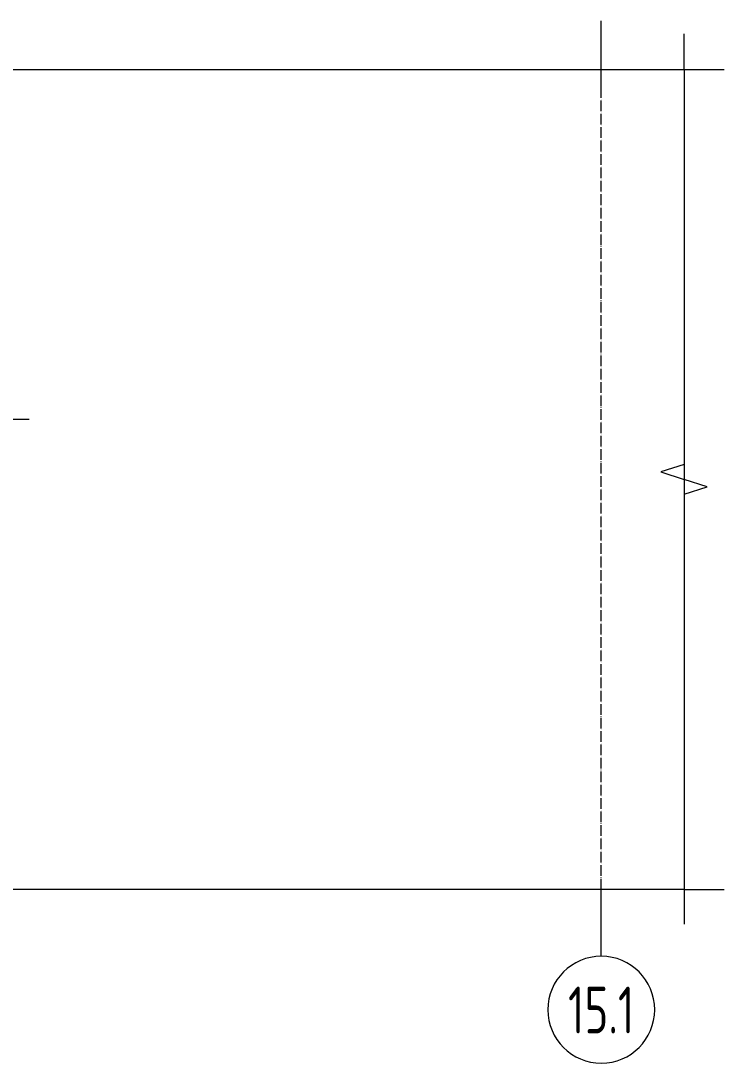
# Model space of a CAD drawing. Header units: millimetres. Extents: x 38797 to 82950, y -34477 to 2697.
# Drawn here: x 77619 to 78935, y -525 to 1425 of the extents above; entities that cross this region are included whole.
import ezdxf

# ---------------------------------------------------------------- set-up
doc = ezdxf.new("R2010")
doc.units = ezdxf.units.MM
doc.linetypes.add('02 Штрихпунктирная _20 мм_', pattern=[25, 20, -2.5, 0, -2.5])
for name, color, linetype, lineweight in [('AA_Oformlenie', 7, 'Continuous', 9), ('AA_Vinoska', 7, 'Continuous', 9), ('AA_Visotnaya otmetka', 7, 'Continuous', 9), ('Оси', 7, 'Continuous', 9)]:
    doc.layers.add(name, color=color, linetype=linetype, lineweight=lineweight)
doc.styles.add('ISOCPEUR_2', font='isocpeur.TTF', dxfattribs={"width": 0.7, "height": 87.5})
doc.styles.add('ISOCPEUR_3', font='isocpeur.TTF', dxfattribs={"width": 0.85, "height": 62.5})

# ---------------------------------------------------------------- blocks, each defined once
blk = doc.blocks.new('011_Прямоугольник обрыва _ЭлУзла_ - 011_Прямоугольник обрыва _ЭлУзла_-3853150-Разрез 3 КМ')
at = {"layer": 'AA_Oformlenie'}
for p, q in [((39077.7, 1334), (45475.1, 1334)), ((45475.1, 1334), (45475.1, -200)), ((45475.1, -200), (39077.7, -200))]:
    blk.add_line(p, q, dxfattribs=at)
blk = doc.blocks.new('Ось сетки - d_4мм-2765513-Разрез 3 КМ')
at = {"layer": 'Оси'}
for start, end in [(0, 180), (0, 180), (180, 360), (180, 360)]:
    blk.add_arc((39320.1, -424.8), 100, start, end, dxfattribs=at)
blk = doc.blocks.new('Высотные отметки - Стрелка вверх-400292-Разрез 3 КМ')
at = {"layer": 'AA_Vinoska'}
for p, q in [((40956.4, 369.7), (40673.9, 369.7)), ((40956.4, 244.7), (40956.4, 369.7)), ((40956.4, 244.7), (40903.4, 297.7)), ((40956.4, 244.7), (41009.4, 297.7)), ((41031.4, 244.7), (40881.4, 244.7))]:
    blk.add_line(p, q, dxfattribs=at)

msp = doc.modelspace()

# ---------------------------------------------------------------- linework, layer by layer
at = {"layer": 'AA_Vinoska'}
for p, q in [((78860.375, 1333.9809), (78860.375, 1400.3102)), ((78860.375, 1333.9809), (78935.375, 1333.9809)), ((78860.375, 595.1448), (78817.05, 581.0676)), ((78817.05, 581.0676), (78860.375, 566.9905)), ((78903.6763, 553.2405), (78860.375, 566.9905)), ((78860.375, 539.4905), (78903.6763, 553.2405)), ((78860.375, -200), (78935.375, -200)), ((78860.375, -200), (78860.375, -264.7484))]:
    msp.add_line(p, q, dxfattribs=at)
at = {"layer": 'Оси'}
for p, q in [((78705.375, 1299.8339), (78705.375, 1424.8339)), ((78705.375, -324.7646), (78705.375, -199.7646))]:
    msp.add_line(p, q, dxfattribs=at)
at = {"layer": 'Оси', "linetype": '02 Штрихпунктирная _20 мм_'}
msp.add_line((78705.375, -199.7646), (78705.375, 1299.8339), dxfattribs=at)

# ---------------------------------------------------------------- block references
at = {"layer": 'AA_Oformlenie'}
msp.add_blockref('011_Прямоугольник обрыва _ЭлУзла_ - 011_Прямоугольник обрыва _ЭлУзла_-3853150-Разрез 3 КМ', (33385.3134, 0), dxfattribs=at)
at = {"layer": 'AA_Visotnaya otmetka', "extrusion": (0, 0, -1)}
msp.add_blockref('Высотные отметки - Стрелка вверх-400292-Разрез 3 КМ', (-118309.1388, 310.3021), dxfattribs=at)
at = {"layer": 'Оси'}
msp.add_blockref('Ось сетки - d_4мм-2765513-Разрез 3 КМ', (39385.3134, 0), dxfattribs=at)

# ---------------------------------------------------------------- texts
at = {"layer": 'Оси', "insert": (78643.3924, -381.6495), "char_height": 87.5, "width": 150.115984, "attachment_point": 1, "style": 'ISOCPEUR_2'}
msp.add_mtext('15.1', dxfattribs=at)

# ---------------------------------------------------------------- next in the draw order: texts
at = {"layer": 'AA_Visotnaya otmetka', "insert": (77390.2848, 761.4062), "char_height": 62.5, "width": 239.899334, "attachment_point": 1, "line_spacing_factor": 1.135194, "style": 'ISOCPEUR_3', "bg_fill": 3, "box_fill_scale": 1.25, "bg_fill_color": 256, "bg_fill_true_color": 13158600, "bg_fill_transparency": 0}
msp.add_mtext('+0,555', dxfattribs=at)

doc.saveas('drawing.dxf')
